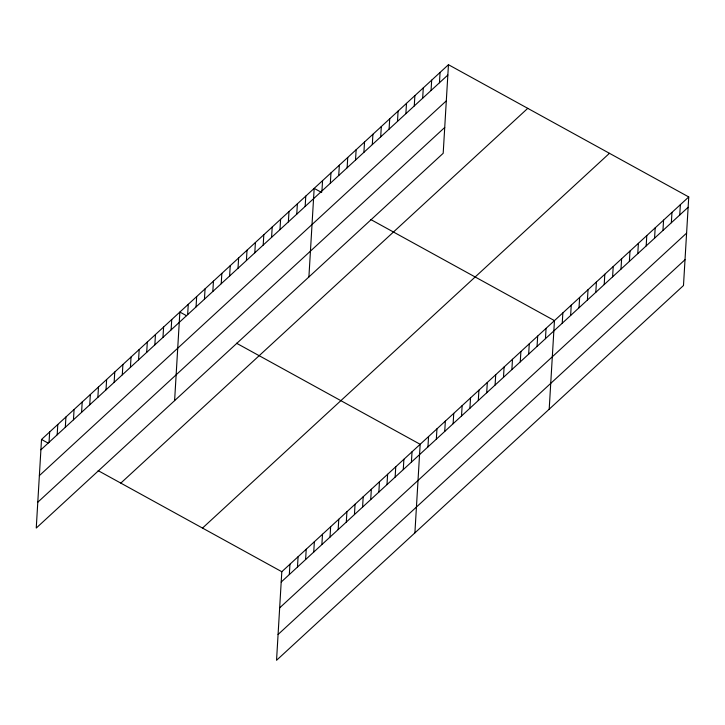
<?xml version="1.0" encoding="UTF-8"?>
<svg xmlns="http://www.w3.org/2000/svg" width="725" height="725" viewBox="0 0 725 725"><rect width="100%" height="100%" fill="white"/><g stroke="black" fill="none" stroke-linecap="round" stroke-linejoin="round"><path stroke-width="1.09" d="M448.458 64.706L41.515 439.468L36.25 528.054L443.192 153.283L448.458 64.706L688.75 196.946L683.485 285.532L276.542 660.294L281.808 571.717L688.75 196.946M49.037 442.304L49.653 431.973M57.175 434.81L57.792 424.478M65.313 427.315L65.93 416.984M73.452 419.82L74.068 409.489M81.59 412.326L82.206 401.994M89.737 404.831L90.344 394.5M97.875 397.336L98.482 387.005M106.013 389.842L106.62 379.51M114.151 382.347L114.758 372.016M122.289 374.843L122.906 364.521M130.427 367.348L131.044 357.026M138.566 359.854L139.182 349.522M146.704 352.359L147.32 342.028M154.842 344.864L155.458 334.533M162.98 337.37L163.596 327.038M171.118 329.875L171.734 319.544M174.607 400.635L179.873 312.049L186.479 315.683M187.657 314.65L188.264 304.319M196.049 306.92L196.656 296.588M204.441 299.189L205.057 288.858M212.833 291.459L213.449 281.128M221.225 283.729L221.841 273.407M229.617 276.007L230.233 265.676M238.017 268.277L238.625 257.946M246.409 260.547L247.017 250.216M254.801 252.817L255.417 242.485M263.193 245.086L263.809 234.755M271.585 237.356L272.201 227.025M279.977 229.626L280.593 219.294M288.369 221.895L288.985 211.564M296.77 214.165L297.377 203.834M305.162 206.435L305.769 196.103M289.329 574.553L289.946 564.222M308.904 276.959L314.17 188.373L321.719 192.533M297.468 567.05L298.084 556.728M321.945 190.974L322.562 180.652M305.606 559.555L306.222 549.233M330.337 183.253L330.953 172.922M313.744 552.06L314.36 541.729M338.729 175.523L339.345 165.191M321.882 544.566L322.498 534.234M347.13 167.792L347.737 157.461M330.02 537.071L330.636 526.74M355.522 160.062L356.129 149.731M338.167 529.576L338.774 519.245M363.914 152.332L364.53 142M346.305 522.082L346.913 511.75M372.306 144.601L372.922 134.27M354.443 514.587L355.051 504.256M380.697 136.871L381.314 126.54M362.582 507.092L363.198 496.761M389.089 129.141L389.706 118.809M370.72 499.597L371.336 489.266M397.481 121.41L398.097 111.079M378.858 492.103L379.474 481.772M405.882 113.68L406.489 103.349M386.996 484.608L387.612 474.277M414.274 105.95L414.881 95.618M395.134 477.113L395.75 466.782M422.666 98.219L423.282 87.897M403.272 469.619L403.888 459.288M431.058 90.498L431.674 80.167M411.41 462.124L412.027 451.793M439.45 82.768L440.066 72.437M414.899 532.875L420.165 444.298L236.513 343.224M427.949 446.899L428.557 436.568M436.341 439.169L436.948 428.837M444.733 431.438L445.349 421.107M453.125 423.708L453.741 413.377M461.517 415.978L462.133 405.647M469.909 408.248L470.525 397.916M478.301 400.517L478.917 390.186M486.702 392.787L487.309 382.456M495.093 385.057L495.701 374.725M503.485 377.326L504.102 366.995M511.877 369.596L512.493 359.265M520.269 361.866L520.885 351.543M528.661 354.144L529.277 343.813M537.062 346.414L537.669 336.083M545.454 338.684L546.061 328.353M549.197 409.199L554.462 320.622L370.81 219.548M562.237 323.223L562.854 312.892M570.629 315.493L571.246 305.162M579.021 307.763L579.638 297.431M587.413 300.032L588.029 289.701M595.814 292.302L596.421 281.971M604.206 284.572L604.813 274.24M612.598 276.841L613.214 266.51M620.99 269.111L621.606 258.789M629.382 261.39L629.998 251.058M637.773 253.659L638.39 243.328M646.174 245.929L646.782 235.598M654.566 238.199L655.173 227.868M662.958 230.468L663.574 220.137M671.35 222.738L671.966 212.407M679.742 215.008L680.358 204.677M40.899 449.799L447.842 75.037M39.367 475.627L446.31 100.857M37.782 502.226L444.733 127.464M120.812 483.113L527.755 108.342M202.511 528.072L609.453 153.31M281.191 582.048L688.134 207.278M279.66 607.867L686.602 233.106M278.074 634.475L685.025 259.704M41.515 439.468L48.122 443.111M98.156 470.643L281.808 571.717"/></g></svg>
